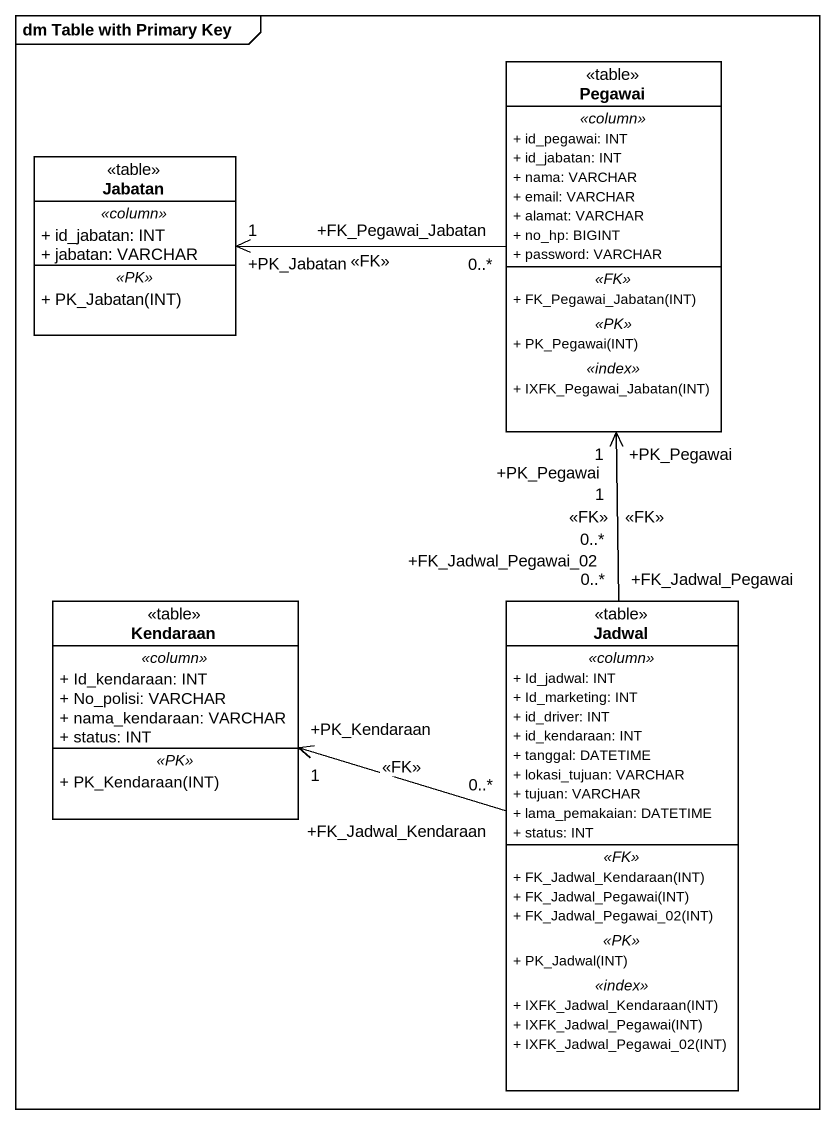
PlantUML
@startuml
mainframe dm Table with Primary Key
hide circle
hide empty members
skinparam classAttributeIconSize 0
class Pegawai <<table>> {
  .. <<column>> ..
  + id_pegawai: INT
  + id_jabatan: INT
  + nama: VARCHAR
  + email: VARCHAR
  + alamat: VARCHAR
  + no_hp: BIGINT
  + password: VARCHAR
  .. <<FK>> ..
  + FK_Pegawai_Jabatan(INT)
  .. <<PK>> ..
  + PK_Pegawai(INT)
  .. <<index>> ..
  + IXFK_Pegawai_Jabatan(INT)
}
class Jabatan <<table>> {
  .. <<column>> ..
  + id_jabatan: INT
  + jabatan: VARCHAR
  .. <<PK>> ..
  + PK_Jabatan(INT)
}
class Kendaraan <<table>> {
  .. <<column>> ..
  + Id_kendaraan: INT
  + No_polisi: VARCHAR
  + nama_kendaraan: VARCHAR
  + status: INT
  .. <<PK>> ..
  + PK_Kendaraan(INT)
}
class Jadwal <<table>> {
  .. <<column>> ..
  + Id_jadwal: INT
  + Id_marketing: INT
  + id_driver: INT
  + id_kendaraan: INT
  + tanggal: DATETIME
  + lokasi_tujuan: VARCHAR
  + tujuan: VARCHAR
  + lama_pemakaian: DATETIME
  + status: INT
  .. <<FK>> ..
  + FK_Jadwal_Kendaraan(INT)
  + FK_Jadwal_Pegawai(INT)
  + FK_Jadwal_Pegawai_02(INT)
  .. <<PK>> ..
  + PK_Jadwal(INT)
  .. <<index>> ..
  + IXFK_Jadwal_Kendaraan(INT)
  + IXFK_Jadwal_Pegawai(INT)
  + IXFK_Jadwal_Pegawai_02(INT)
}
Pegawai "+FK_Pegawai_Jabatan\n0..*" -left-> "+PK_Jabatan\n1" Jabatan : <<FK>>
Jadwal "+FK_Jadwal_Pegawai\n0..*" -up-> "+PK_Pegawai\n1" Pegawai : <<FK>>
Jadwal "+FK_Jadwal_Pegawai_02\n0..*" -up-> "+PK_Pegawai\n1" Pegawai : <<FK>>
Jadwal "+FK_Jadwal_Kendaraan\n0..*" -left-> "+PK_Kendaraan\n1" Kendaraan : <<FK>>
@enduml
